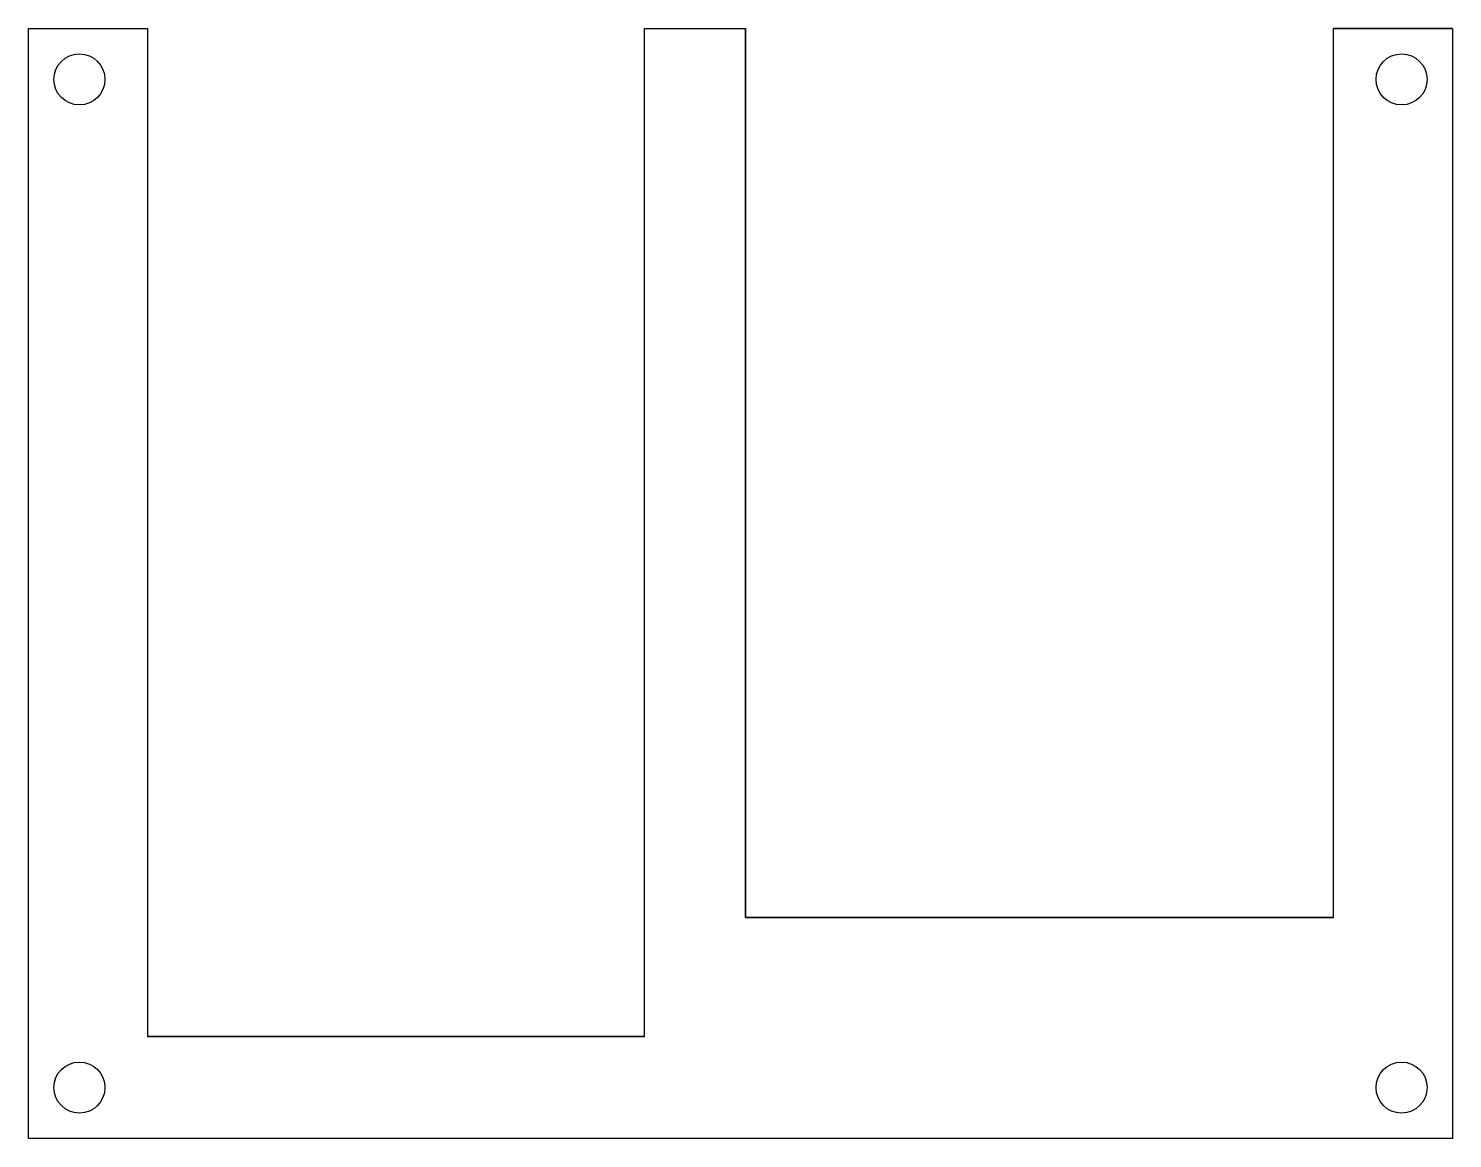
# Model space of a CAD drawing. Header units: millimetres. Extents: x -78.8 to 5, y -60.3 to 5.
import ezdxf

# ---------------------------------------------------------------- set-up
doc = ezdxf.new("R2010")
doc.units = ezdxf.units.MM
doc.layers.get('0').update_dxf_attribs({"linetype": 'CONTINUOUS'})

msp = doc.modelspace()

# ---------------------------------------------------------------- linework, layer by layer
for p, q in [((-78.82, -60.33), (-78.82, 5)), ((-36.62, -47.33), (-36.62, 5)), ((5, 5), (-2, 5)), ((5, 5), (5, -60.33)), ((-2, -47.33), (-36.62, -47.33)), ((-42.57, -54.33), (-71.82, -54.33))]:
    msp.add_line(p, q)
msp.add_lwpolyline([(-71.82, -54.33), (-42.57, -54.33), (-42.57, 5), (-36.62, 5), (-36.62, -47.33), (-2, -47.33), (-2, 5), (5, 5), (5, -60.33), (-78.82, -60.33), (-78.82, 5), (-71.82, 5)], close=True)
for centre in [(-75.82, 2), (-75.82, 2), (2, 2), (2, 2), (-75.82, -57.33), (-75.82, -57.33), (2, -57.33), (2, -57.33)]:
    msp.add_circle(centre, 1.5)

doc.saveas('drawing.dxf')
